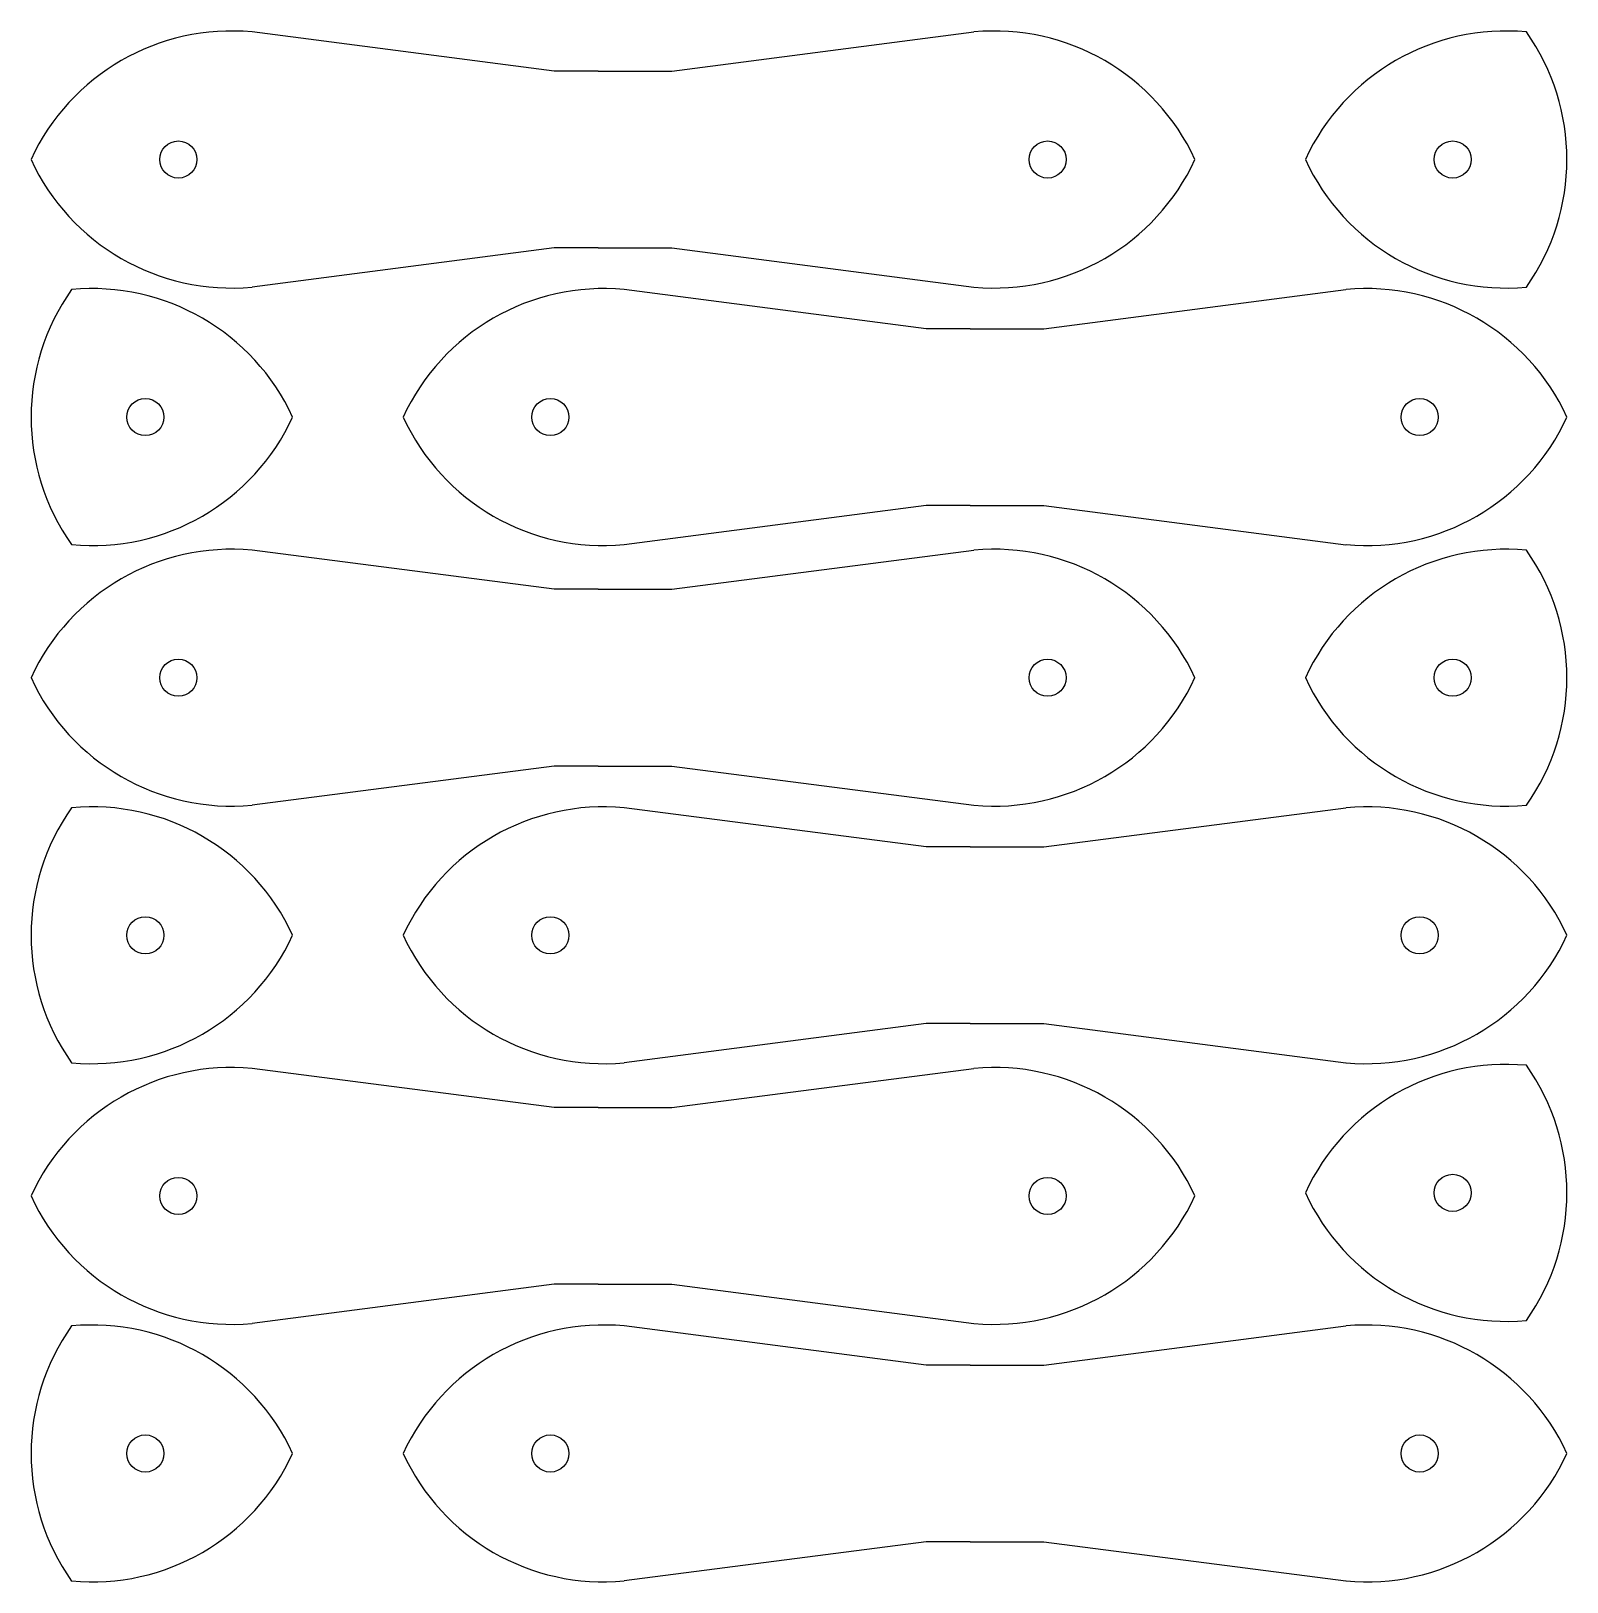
# Model space of a CAD drawing. Extents: x 11059 to 11224, y 1269 to 1436.
import ezdxf

# ---------------------------------------------------------------- set-up
doc = ezdxf.new("R2010")
doc.units = 0
doc.header["$LTSCALE"] = 6.96367
doc.header["$MEASUREMENT"] = 0
doc.layers.add('6_CUT_1', color=5, linetype='Continuous')

msp = doc.modelspace()

# ---------------------------------------------------------------- linework, layer by layer
at = {"layer": '6_CUT_1', "color": 5, "linetype": 'Continuous', "lineweight": 25}
for p, q in [((11114.88, 1431.92), (11082.34, 1436.15)), ((11127.58, 1431.92), (11160.12, 1436.15)), ((11119.64, 1431.92), (11114.88, 1431.92)), ((11119.64, 1431.92), (11127.58, 1431.92)), ((11114.88, 1412.88), (11082.34, 1408.65)), ((11119.64, 1412.88), (11114.88, 1412.88)), ((11119.64, 1412.88), (11127.58, 1412.88)), ((11127.58, 1412.88), (11160.12, 1408.65)), ((11154.97, 1404.16), (11122.42, 1408.39)), ((11167.67, 1404.16), (11200.21, 1408.39)), ((11159.73, 1404.16), (11154.97, 1404.16)), ((11159.73, 1404.16), (11167.67, 1404.16)), ((11154.97, 1385.11), (11122.42, 1380.89)), ((11159.73, 1385.11), (11154.97, 1385.11)), ((11159.73, 1385.11), (11167.67, 1385.11)), ((11167.67, 1385.11), (11200.21, 1380.89)), ((11114.88, 1376.08), (11082.34, 1380.3)), ((11127.58, 1376.08), (11160.12, 1380.3)), ((11119.64, 1376.08), (11114.88, 1376.08)), ((11119.64, 1376.08), (11127.58, 1376.08)), ((11114.88, 1357.03), (11082.34, 1352.8)), ((11119.64, 1357.03), (11114.88, 1357.03)), ((11119.64, 1357.03), (11127.58, 1357.03)), ((11127.58, 1357.03), (11160.12, 1352.8)), ((11154.97, 1348.32), (11122.42, 1352.54)), ((11167.67, 1348.32), (11200.21, 1352.54)), ((11159.73, 1348.32), (11154.97, 1348.32)), ((11159.73, 1348.32), (11167.67, 1348.32)), ((11154.97, 1329.27), (11122.42, 1325.04)), ((11159.73, 1329.27), (11154.97, 1329.27)), ((11159.73, 1329.27), (11167.67, 1329.27)), ((11167.67, 1329.27), (11200.21, 1325.04)), ((11114.88, 1320.23), (11082.34, 1324.45)), ((11127.58, 1320.23), (11160.12, 1324.45)), ((11119.64, 1320.23), (11114.88, 1320.23)), ((11119.64, 1320.23), (11127.58, 1320.23)), ((11114.88, 1301.18), (11082.34, 1296.96)), ((11119.64, 1301.18), (11114.88, 1301.18)), ((11119.64, 1301.18), (11127.58, 1301.18)), ((11127.58, 1301.18), (11160.12, 1296.96)), ((11154.97, 1292.47), (11122.42, 1296.69)), ((11167.67, 1292.47), (11200.21, 1296.69)), ((11159.73, 1292.47), (11154.97, 1292.47)), ((11159.73, 1292.47), (11167.67, 1292.47)), ((11154.97, 1273.42), (11122.42, 1269.2)), ((11159.73, 1273.42), (11154.97, 1273.42)), ((11159.73, 1273.42), (11167.67, 1273.42)), ((11167.67, 1273.42), (11200.21, 1269.2))]:
    msp.add_line(p, q, dxfattribs=at)
at = {"layer": '6_CUT_1', "color": 3, "linetype": 'Continuous', "lineweight": 25}
for centre in [(11074.4, 1422.4), (11168.06, 1422.4), (11211.71, 1422.4), (11070.84, 1394.64), (11114.48, 1394.64), (11208.15, 1394.64), (11074.4, 1366.55), (11168.06, 1366.55), (11211.71, 1366.55), (11070.84, 1338.79), (11114.48, 1338.79), (11208.15, 1338.79), (11074.4, 1310.7), (11168.06, 1310.7), (11211.71, 1311.03), (11070.84, 1282.94), (11114.48, 1282.94), (11208.15, 1282.94)]:
    msp.add_circle(centre, 2, dxfattribs=at)
at = {"layer": '6_CUT_1', "color": 5, "linetype": 'Continuous', "lineweight": 25}
for centre, start, end in [((11080.14, 1412.46), 84.7027, 155.2973), ((11162.32, 1412.46), 24.7027, 95.2973), ((11217.45, 1412.46), 84.7027, 155.2973), ((11200.23, 1422.4), -35.2973, 35.2973), ((11080.14, 1432.34), -155.2973, -84.7027), ((11162.32, 1432.34), -95.2973, -24.7027), ((11217.45, 1432.34), -155.2973, -84.7027), ((11082.32, 1394.64), 144.7027, -144.7027), ((11065.1, 1384.7), 24.7027, 95.2973), ((11120.23, 1384.7), 84.7027, 155.2973), ((11202.41, 1384.7), 24.7027, 95.2973), ((11065.1, 1404.58), -95.2973, -24.7027), ((11120.23, 1404.58), -155.2973, -84.7027), ((11202.41, 1404.58), -95.2973, -24.7027), ((11080.14, 1356.61), 84.7027, 155.2973), ((11162.32, 1356.61), 24.7027, 95.2973), ((11217.45, 1356.61), 84.7027, 155.2973), ((11200.23, 1366.55), -35.2973, 35.2973), ((11080.14, 1376.5), -155.2973, -84.7027), ((11162.32, 1376.5), -95.2973, -24.7027), ((11217.45, 1376.5), -155.2973, -84.7027), ((11082.32, 1338.79), 144.7027, -144.7027), ((11065.1, 1328.85), 24.7027, 95.2973), ((11120.23, 1328.85), 84.7027, 155.2973), ((11202.41, 1328.85), 24.7027, 95.2973), ((11065.1, 1348.74), -95.2973, -24.7027), ((11120.23, 1348.74), -155.2973, -84.7027), ((11202.41, 1348.74), -95.2973, -24.7027), ((11080.14, 1300.76), 84.7027, 155.2973), ((11162.32, 1300.76), 24.7027, 95.2973), ((11217.45, 1301.09), 84.7027, 155.2973), ((11200.23, 1311.03), -35.2973, 35.2973), ((11080.14, 1320.65), -155.2973, -84.7027), ((11162.32, 1320.65), -95.2973, -24.7027), ((11217.45, 1320.97), -155.2973, -84.7027), ((11082.32, 1282.94), 144.7027, -144.7027), ((11065.1, 1273), 24.7027, 95.2973), ((11120.23, 1273), 84.7027, 155.2973), ((11202.41, 1273), 24.7027, 95.2973), ((11065.1, 1292.89), -95.2973, -24.7027), ((11120.23, 1292.89), -155.2973, -84.7027), ((11202.41, 1292.89), -95.2973, -24.7027)]:
    msp.add_arc(centre, 23.79, start, end, dxfattribs=at)

doc.saveas('drawing.dxf')
